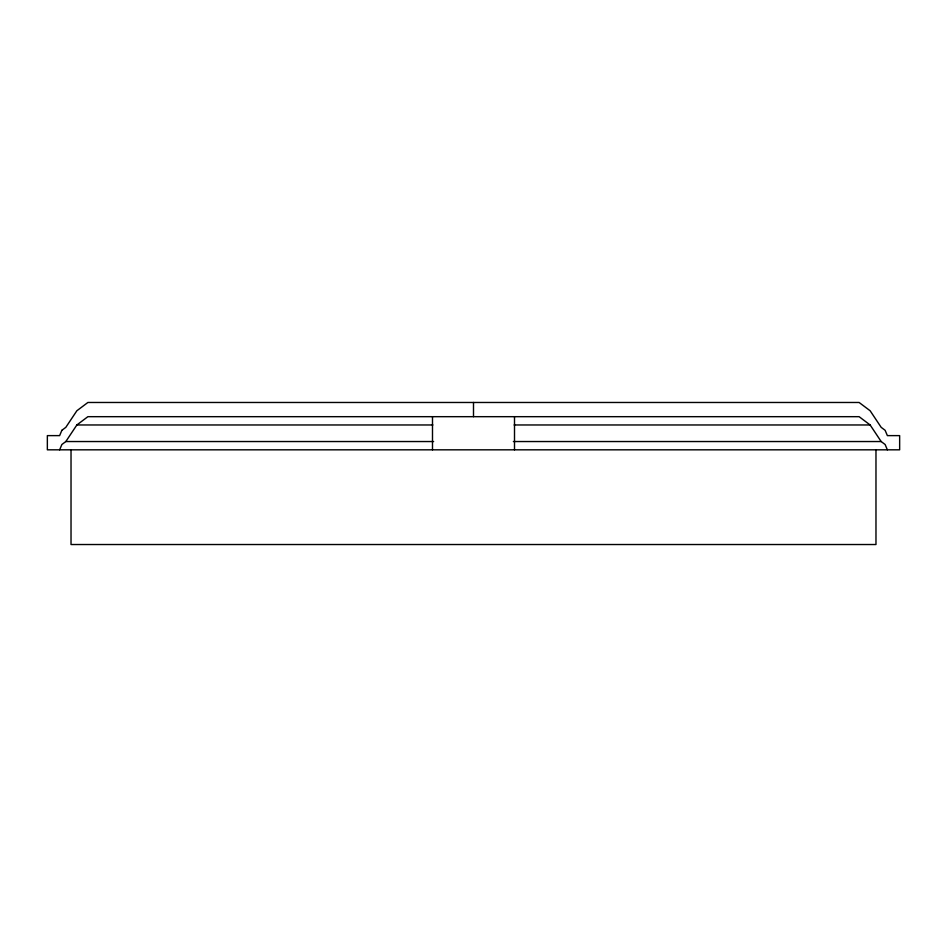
<?xml version="1.0" encoding="UTF-8"?>
<svg xmlns="http://www.w3.org/2000/svg" width="947" height="947" viewBox="0 0 947 947"><rect width="100%" height="100%" fill="white"/><g stroke="black" fill="none" stroke-linecap="round" stroke-linejoin="round"><path stroke-width="1.42" d="M59.625 449.825L61.875 444.51L65.828 441.539L76.861 424.966L87.893 416.68L859.107 416.68L870.139 424.966L881.172 441.539L885.125 444.51L887.375 449.825M76.861 424.966L432.874 424.966M514.126 424.966L870.139 424.966M65.828 441.539L433.619 441.539M513.381 441.539L881.172 441.539M875.975 449.825L875.975 544.525L71.025 544.525L71.025 449.825M514.505 416.68L514.505 449.825M473.5 402.475L473.5 416.68M432.495 416.68L432.495 449.825M61.875 430.305L59.625 435.62L47.35 435.62L47.35 449.825L899.65 449.825L899.65 435.62L887.375 435.62L885.125 430.305L881.172 427.334L870.139 410.761L859.107 402.475L87.893 402.475L76.861 410.761L65.828 427.334L61.875 430.305"/></g></svg>
